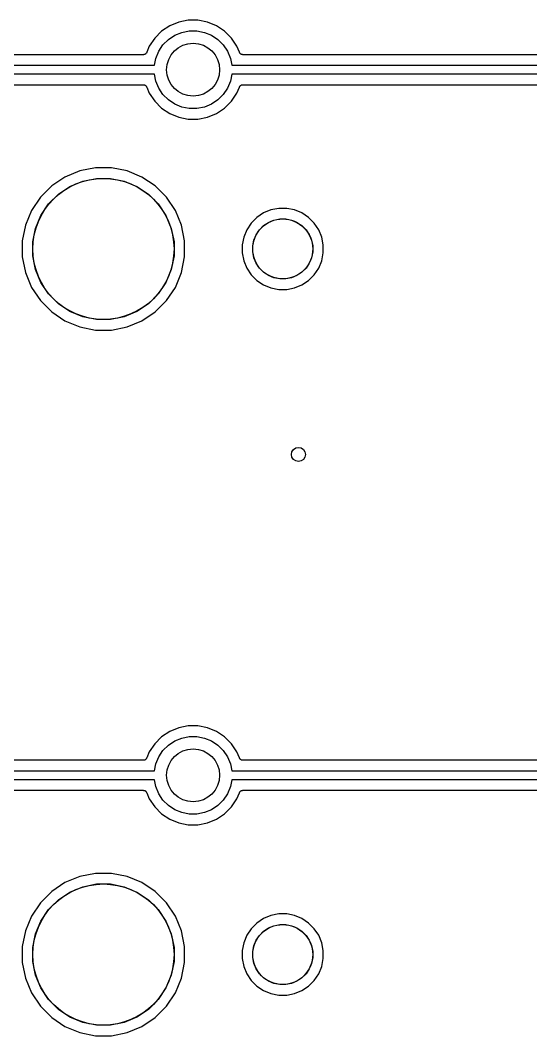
# Model space of a CAD drawing. Extents: x 13 to 148, y -136 to -18.
# Drawn here: x 87.65 to 102.11, y -107.3 to -78.52 of the extents above; entities that cross this region are included whole.
import ezdxf

# ---------------------------------------------------------------- set-up
doc = ezdxf.new("R2010")
doc.units = 0
doc.layers.add('BLACK', color=7, linetype='CONTINUOUS')

msp = doc.modelspace()

# ---------------------------------------------------------------- linework, layer by layer
at = {"layer": 'BLACK', "linetype": 'CONTINUOUS'}
for p, q in [((92.4021, -78.52), (92.1316, -78.5738)), ((92.6779, -78.52), (92.4021, -78.52)), ((92.9484, -78.5738), (92.6779, -78.52)), ((91.6476, -78.8325), (91.4526, -79.0276)), ((91.8768, -78.6793), (91.6476, -78.8325)), ((92.1316, -78.5738), (91.8768, -78.6793)), ((92.2191, -78.8623), (92.4317, -78.82)), ((92.4317, -78.82), (92.6483, -78.82)), ((92.6483, -78.82), (92.8609, -78.8623)), ((93.2031, -78.6793), (92.9484, -78.5738)), ((93.4324, -78.8325), (93.2031, -78.6793)), ((93.6274, -79.0276), (93.4324, -78.8325)), ((91.4526, -79.0276), (91.2993, -79.2569)), ((91.6856, -79.2188), (91.8388, -79.0656)), ((91.8388, -79.0656), (92.019, -78.9452)), ((92.019, -78.9452), (92.2191, -78.8623)), ((92.8609, -78.8623), (93.061, -78.9452)), ((93.061, -78.9452), (93.2412, -79.0656)), ((93.2412, -79.0656), (93.3944, -79.2188)), ((93.7807, -79.2569), (93.6274, -79.0276)), ((91.2282, -79.4285), (91.2233, -79.4375)), ((91.2286, -79.4277), (91.2282, -79.4285)), ((91.2288, -79.4271), (91.2286, -79.4276)), ((91.2286, -79.4276), (91.2286, -79.4276)), ((91.2286, -79.4276), (91.2286, -79.4277)), ((91.2993, -79.2569), (91.2288, -79.4271)), ((91.4823, -79.5991), (91.5652, -79.399)), ((91.5652, -79.399), (91.6856, -79.2188)), ((93.3944, -79.2188), (93.5148, -79.399)), ((93.5148, -79.399), (93.5977, -79.5991)), ((93.8512, -79.4271), (93.7807, -79.2569)), ((93.856, -79.4362), (93.8512, -79.4271)), ((91.1272, -79.495), (73.9528, -79.495)), ((91.1374, -79.494), (91.1272, -79.495)), ((91.1476, -79.4931), (91.1374, -79.494)), ((91.1481, -79.493), (91.1476, -79.4931)), ((91.1486, -79.4929), (91.1481, -79.493)), ((91.1584, -79.4899), (91.1486, -79.4929)), ((91.1682, -79.4871), (91.1584, -79.4899)), ((91.1686, -79.4868), (91.1682, -79.4871)), ((91.1691, -79.4867), (91.1686, -79.4868)), ((91.1782, -79.4819), (91.1691, -79.4867)), ((91.1873, -79.4771), (91.1782, -79.4819)), ((91.1876, -79.4768), (91.1873, -79.4771)), ((91.1881, -79.4766), (91.1876, -79.4768)), ((91.196, -79.4701), (91.1881, -79.4766)), ((91.204, -79.4637), (91.196, -79.4701)), ((91.2043, -79.4634), (91.204, -79.4637)), ((91.2047, -79.4631), (91.2043, -79.4634)), ((91.2112, -79.4552), (91.2047, -79.4631)), ((91.2178, -79.4473), (91.2112, -79.4552)), ((91.2181, -79.4469), (91.2178, -79.4473)), ((91.2184, -79.4465), (91.2181, -79.4469)), ((91.2233, -79.4375), (91.2184, -79.4465)), ((91.4433, -79.795), (91.4823, -79.5991)), ((93.5977, -79.5991), (93.6367, -79.795)), ((93.8608, -79.4452), (93.856, -79.4362)), ((93.8611, -79.4456), (93.8608, -79.4452)), ((93.8613, -79.446), (93.8611, -79.4456)), ((93.8678, -79.454), (93.8613, -79.446)), ((93.8742, -79.462), (93.8678, -79.454)), ((93.8746, -79.4623), (93.8742, -79.462)), ((93.8749, -79.4626), (93.8746, -79.4623)), ((93.8828, -79.4692), (93.8749, -79.4626)), ((93.8907, -79.4758), (93.8828, -79.4692)), ((93.8911, -79.476), (93.8907, -79.4758)), ((93.8915, -79.4763), (93.8911, -79.476)), ((93.9005, -79.4812), (93.8915, -79.4763)), ((93.9095, -79.4861), (93.9005, -79.4812)), ((93.9099, -79.4863), (93.9095, -79.4861)), ((93.9104, -79.4865), (93.9099, -79.4863)), ((93.9201, -79.4895), (93.9104, -79.4865)), ((93.9299, -79.4926), (93.9201, -79.4895)), ((93.9304, -79.4926), (93.9299, -79.4926)), ((93.9309, -79.4928), (93.9304, -79.4926)), ((93.941, -79.4938), (93.9309, -79.4928)), ((93.9513, -79.495), (93.941, -79.4938)), ((93.9522, -79.495), (93.9513, -79.495)), ((93.9523, -79.495), (93.9522, -79.495)), ((93.9522, -79.495), (93.9522, -79.495)), ((93.9528, -79.495), (93.9523, -79.495)), ((111.127, -79.495), (93.9528, -79.495)), ((73.6367, -79.795), (91.4433, -79.795)), ((93.6367, -79.795), (111.443, -79.795)), ((91.4433, -80.045), (73.6367, -80.045)), ((91.4823, -80.2409), (91.4433, -80.045)), ((91.5652, -80.441), (91.4823, -80.2409)), ((93.5977, -80.2409), (93.5148, -80.441)), ((93.6367, -80.045), (93.5977, -80.2409)), ((111.443, -80.045), (93.6367, -80.045)), ((73.9528, -80.345), (91.1272, -80.345)), ((91.1272, -80.345), (91.1277, -80.345)), ((91.1277, -80.345), (91.1278, -80.345)), ((91.1278, -80.345), (91.1278, -80.345)), ((91.1278, -80.345), (91.1287, -80.345)), ((91.1287, -80.345), (91.1389, -80.3462)), ((91.1389, -80.3462), (91.1491, -80.3472)), ((91.1491, -80.3472), (91.1496, -80.3473)), ((91.1496, -80.3473), (91.1501, -80.3474)), ((91.1501, -80.3474), (91.1599, -80.3505)), ((91.1599, -80.3505), (91.1696, -80.3535)), ((91.1696, -80.3535), (91.1701, -80.3537)), ((91.1701, -80.3537), (91.1705, -80.3539)), ((91.1705, -80.3539), (91.1795, -80.3588)), ((91.1795, -80.3588), (91.1885, -80.3637)), ((91.1885, -80.3637), (91.1889, -80.364)), ((91.1889, -80.364), (91.1893, -80.3642)), ((91.1893, -80.3642), (91.1972, -80.3708)), ((91.1972, -80.3708), (91.2051, -80.3774)), ((91.2051, -80.3774), (91.2054, -80.3777)), ((91.2054, -80.3777), (91.2058, -80.378)), ((91.2058, -80.378), (91.2122, -80.386)), ((91.2122, -80.386), (91.2187, -80.394)), ((91.2187, -80.394), (91.2189, -80.3944)), ((91.2189, -80.3944), (91.2192, -80.3948)), ((91.2192, -80.3948), (91.224, -80.4038)), ((91.224, -80.4038), (91.2288, -80.4129)), ((91.2288, -80.4129), (91.2993, -80.5831)), ((91.2993, -80.5831), (91.4526, -80.8124)), ((91.6856, -80.6212), (91.5652, -80.441)), ((93.5148, -80.441), (93.3944, -80.6212)), ((93.6274, -80.8124), (93.7807, -80.5832)), ((93.7807, -80.5832), (93.8512, -80.4129)), ((93.8512, -80.4129), (93.8514, -80.4124)), ((93.8514, -80.4123), (93.8518, -80.4115)), ((93.8514, -80.4124), (93.8514, -80.4123)), ((93.8514, -80.4124), (93.8514, -80.4124)), ((93.8518, -80.4115), (93.8567, -80.4025)), ((93.8567, -80.4025), (93.8616, -80.3935)), ((93.8616, -80.3935), (93.8619, -80.3931)), ((93.8619, -80.3931), (93.8622, -80.3927)), ((93.8622, -80.3927), (93.8687, -80.3849)), ((93.8687, -80.3849), (93.8753, -80.3769)), ((93.8753, -80.3769), (93.8757, -80.3766)), ((93.8757, -80.3766), (93.876, -80.3763)), ((93.876, -80.3763), (93.8839, -80.3699)), ((93.8839, -80.3699), (93.8919, -80.3634)), ((93.8919, -80.3634), (93.8924, -80.3632)), ((93.8924, -80.3632), (93.8927, -80.3629)), ((93.8927, -80.3629), (93.9018, -80.3581)), ((93.9018, -80.3581), (93.9109, -80.3533)), ((93.9109, -80.3533), (93.9113, -80.3532)), ((93.9113, -80.3532), (93.9118, -80.3529)), ((93.9118, -80.3529), (93.9216, -80.3501)), ((93.9216, -80.3501), (93.9314, -80.3471)), ((93.9314, -80.3471), (93.9319, -80.347)), ((93.9319, -80.347), (93.9324, -80.3469)), ((93.9324, -80.3469), (93.9425, -80.346)), ((93.9425, -80.346), (93.9528, -80.345)), ((93.9528, -80.345), (111.127, -80.345)), ((91.4526, -80.8124), (91.6476, -81.0074)), ((91.8388, -80.7744), (91.6856, -80.6212)), ((92.019, -80.8948), (91.8388, -80.7744)), ((93.2412, -80.7744), (93.061, -80.8948)), ((93.3944, -80.6212), (93.2412, -80.7744)), ((93.4324, -81.0074), (93.6274, -80.8124)), ((91.6476, -81.0074), (91.8768, -81.1607)), ((92.2191, -80.9777), (92.019, -80.8948)), ((92.4317, -81.02), (92.2191, -80.9777)), ((92.6483, -81.02), (92.4317, -81.02)), ((92.8609, -80.9777), (92.6483, -81.02)), ((93.061, -80.8948), (92.8609, -80.9777)), ((93.2031, -81.1607), (93.4324, -81.0074)), ((91.8768, -81.1607), (92.1316, -81.2662)), ((92.1316, -81.2662), (92.4021, -81.32)), ((92.4021, -81.32), (92.6779, -81.32)), ((92.6779, -81.32), (92.9484, -81.2662)), ((92.9484, -81.2662), (93.2031, -81.1607)), ((89.3291, -82.7884), (88.9105, -82.9618)), ((89.7735, -82.7), (89.3291, -82.7884)), ((90.2265, -82.7), (89.7735, -82.7)), ((90.6709, -82.7884), (90.2265, -82.7)), ((91.0895, -82.9618), (90.6709, -82.7884)), ((88.9105, -82.9618), (88.5338, -83.2135)), ((89.0526, -83.2276), (89.4166, -83.0769)), ((89.4166, -83.0769), (89.803, -83)), ((89.803, -83), (90.197, -83)), ((90.197, -83), (90.5834, -83.0769)), ((90.5834, -83.0769), (90.9474, -83.2276)), ((91.4662, -83.2135), (91.0895, -82.9618)), ((88.5338, -83.2135), (88.2135, -83.5338)), ((88.4465, -83.7251), (88.7251, -83.4465)), ((88.7251, -83.4465), (89.0526, -83.2276)), ((90.9474, -83.2276), (91.2749, -83.4465)), ((91.2749, -83.4465), (91.5535, -83.7251)), ((91.7865, -83.5338), (91.4662, -83.2135)), ((88.2135, -83.5338), (87.9618, -83.9105)), ((88.2276, -84.0526), (88.4465, -83.7251)), ((91.5535, -83.7251), (91.7724, -84.0526)), ((92.0382, -83.9105), (91.7865, -83.5338)), ((87.9618, -83.9105), (87.7884, -84.3291)), ((92.2116, -84.3291), (92.0382, -83.9105)), ((94.5353, -83.9809), (94.3469, -84.1067)), ((94.7446, -83.8942), (94.5353, -83.9809)), ((94.9667, -83.85), (94.7446, -83.8942)), ((95.1933, -83.85), (94.9667, -83.85)), ((95.4154, -83.8942), (95.1933, -83.85)), ((95.6247, -83.9809), (95.4154, -83.8942)), ((95.8131, -84.1067), (95.6247, -83.9809)), ((88.0769, -84.4166), (88.2276, -84.0526)), ((91.7724, -84.0526), (91.9231, -84.4166)), ((94.1867, -84.2669), (94.0609, -84.4553)), ((94.3469, -84.1067), (94.1867, -84.2669)), ((94.5382, -84.3398), (94.6774, -84.2467)), ((94.6774, -84.2467), (94.8321, -84.1827)), ((94.8321, -84.1827), (94.9963, -84.15)), ((94.9963, -84.15), (95.1637, -84.15)), ((95.1637, -84.15), (95.3279, -84.1827)), ((95.3279, -84.1827), (95.4826, -84.2467)), ((95.4826, -84.2467), (95.6218, -84.3398)), ((95.9733, -84.2669), (95.8131, -84.1067)), ((96.0991, -84.4553), (95.9733, -84.2669)), ((87.7884, -84.3291), (87.7, -84.7735)), ((88, -84.803), (88.0769, -84.4166)), ((91.9231, -84.4166), (92, -84.803)), ((92.3, -84.7735), (92.2116, -84.3291)), ((94.0609, -84.4553), (93.9742, -84.6646)), ((94.2627, -84.7521), (94.3267, -84.5974)), ((94.3267, -84.5974), (94.4198, -84.4582)), ((94.4198, -84.4582), (94.5382, -84.3398)), ((95.6218, -84.3398), (95.7402, -84.4582)), ((95.7402, -84.4582), (95.8333, -84.5974)), ((95.8333, -84.5974), (95.8973, -84.7521)), ((96.1858, -84.6646), (96.0991, -84.4553)), ((87.7, -84.7735), (87.7, -85.2265)), ((88, -85.197), (88, -84.803)), ((92, -84.803), (92, -85.197)), ((92.3, -85.2265), (92.3, -84.7735)), ((93.9742, -84.6646), (93.93, -84.8867)), ((93.93, -84.8867), (93.93, -85.1133)), ((94.23, -84.9163), (94.2627, -84.7521)), ((95.8973, -84.7521), (95.93, -84.9163)), ((96.23, -84.8867), (96.1858, -84.6646)), ((96.23, -85.1133), (96.23, -84.8867)), ((93.93, -85.1133), (93.9742, -85.3354)), ((94.23, -85.0837), (94.23, -84.9163)), ((94.2627, -85.2479), (94.23, -85.0837)), ((95.93, -85.0837), (95.8973, -85.2479)), ((95.93, -84.9163), (95.93, -85.0837)), ((96.1858, -85.3354), (96.23, -85.1133)), ((87.7, -85.2265), (87.7884, -85.6709)), ((88.0769, -85.5834), (88, -85.197)), ((92, -85.197), (91.9231, -85.5834)), ((92.2116, -85.6709), (92.3, -85.2265)), ((93.9742, -85.3354), (94.0609, -85.5447)), ((94.3267, -85.4026), (94.2627, -85.2479)), ((94.4198, -85.5418), (94.3267, -85.4026)), ((95.8333, -85.4026), (95.7402, -85.5418)), ((95.8973, -85.2479), (95.8333, -85.4026)), ((96.0991, -85.5447), (96.1858, -85.3354)), ((87.7884, -85.6709), (87.9618, -86.0895)), ((88.2276, -85.9474), (88.0769, -85.5834)), ((91.9231, -85.5834), (91.7724, -85.9474)), ((92.0382, -86.0895), (92.2116, -85.6709)), ((94.0609, -85.5447), (94.1867, -85.7331)), ((94.1867, -85.7331), (94.3469, -85.8933)), ((94.5382, -85.6602), (94.4198, -85.5418)), ((94.6774, -85.7533), (94.5382, -85.6602)), ((94.8321, -85.8173), (94.6774, -85.7533)), ((95.4826, -85.7533), (95.3279, -85.8173)), ((95.6218, -85.6602), (95.4826, -85.7533)), ((95.7402, -85.5418), (95.6218, -85.6602)), ((95.8131, -85.8933), (95.9733, -85.7331)), ((95.9733, -85.7331), (96.0991, -85.5447)), ((88.4465, -86.2749), (88.2276, -85.9474)), ((91.7724, -85.9474), (91.5535, -86.2749)), ((94.3469, -85.8933), (94.5353, -86.0191)), ((94.5353, -86.0191), (94.7446, -86.1058)), ((94.9963, -85.85), (94.8321, -85.8173)), ((95.1637, -85.85), (94.9963, -85.85)), ((95.3279, -85.8173), (95.1637, -85.85)), ((95.4154, -86.1058), (95.6247, -86.0191)), ((95.6247, -86.0191), (95.8131, -85.8933)), ((87.9618, -86.0895), (88.2135, -86.4662)), ((88.7251, -86.5535), (88.4465, -86.2749)), ((91.5535, -86.2749), (91.2749, -86.5535)), ((91.7865, -86.4662), (92.0382, -86.0895)), ((94.7446, -86.1058), (94.9667, -86.15)), ((94.9667, -86.15), (95.1933, -86.15)), ((95.1933, -86.15), (95.4154, -86.1058)), ((88.2135, -86.4662), (88.5338, -86.7865)), ((89.0526, -86.7724), (88.7251, -86.5535)), ((91.2749, -86.5535), (90.9474, -86.7724)), ((91.4662, -86.7865), (91.7865, -86.4662)), ((88.5338, -86.7865), (88.9105, -87.0382)), ((89.4166, -86.9231), (89.0526, -86.7724)), ((90.9474, -86.7724), (90.5834, -86.9231)), ((91.0895, -87.0382), (91.4662, -86.7865)), ((88.9105, -87.0382), (89.3291, -87.2116)), ((89.803, -87), (89.4166, -86.9231)), ((90.197, -87), (89.803, -87)), ((90.5834, -86.9231), (90.197, -87)), ((90.6709, -87.2116), (91.0895, -87.0382)), ((89.3291, -87.2116), (89.7735, -87.3)), ((89.7735, -87.3), (90.2265, -87.3)), ((90.2265, -87.3), (90.6709, -87.2116)), ((91.8768, -98.6793), (91.6476, -98.8325)), ((92.1316, -98.5738), (91.8768, -98.6793)), ((92.4021, -98.52), (92.1316, -98.5738)), ((92.6779, -98.52), (92.4021, -98.52)), ((92.9484, -98.5738), (92.6779, -98.52)), ((93.2031, -98.6793), (92.9484, -98.5738)), ((93.4324, -98.8325), (93.2031, -98.6793)), ((91.6476, -98.8325), (91.4526, -99.0276)), ((91.8388, -99.0656), (92.019, -98.9452)), ((92.019, -98.9452), (92.2191, -98.8623)), ((92.2191, -98.8623), (92.4317, -98.82)), ((92.4317, -98.82), (92.6483, -98.82)), ((92.6483, -98.82), (92.8609, -98.8623)), ((92.8609, -98.8623), (93.061, -98.9452)), ((93.061, -98.9452), (93.2412, -99.0656)), ((93.6274, -99.0276), (93.4324, -98.8325)), ((91.2993, -99.2569), (91.2288, -99.4271)), ((91.4526, -99.0276), (91.2993, -99.2569)), ((91.5652, -99.399), (91.6856, -99.2188)), ((91.6856, -99.2188), (91.8388, -99.0656)), ((93.2412, -99.0656), (93.3944, -99.2188)), ((93.3944, -99.2188), (93.5148, -99.399)), ((93.7807, -99.2569), (93.6274, -99.0276)), ((93.8512, -99.4271), (93.7807, -99.2569)), ((91.1272, -99.495), (73.9528, -99.495)), ((91.1374, -99.494), (91.1272, -99.495)), ((91.1476, -99.4931), (91.1374, -99.494)), ((91.1481, -99.493), (91.1476, -99.4931)), ((91.1486, -99.4929), (91.1481, -99.493)), ((91.1584, -99.4899), (91.1486, -99.4929)), ((91.1682, -99.4871), (91.1584, -99.4899)), ((91.1686, -99.4868), (91.1682, -99.4871)), ((91.1691, -99.4867), (91.1686, -99.4868)), ((91.1782, -99.4819), (91.1691, -99.4867)), ((91.1873, -99.4771), (91.1782, -99.4819)), ((91.1876, -99.4768), (91.1873, -99.4771)), ((91.1881, -99.4766), (91.1876, -99.4768)), ((91.196, -99.4701), (91.1881, -99.4766)), ((91.204, -99.4637), (91.196, -99.4701)), ((91.2043, -99.4634), (91.204, -99.4637)), ((91.2047, -99.4631), (91.2043, -99.4634)), ((91.2112, -99.4552), (91.2047, -99.4631)), ((91.2178, -99.4473), (91.2112, -99.4552)), ((91.2181, -99.4469), (91.2178, -99.4473)), ((91.2184, -99.4465), (91.2181, -99.4469)), ((91.2233, -99.4375), (91.2184, -99.4465)), ((91.2282, -99.4285), (91.2233, -99.4375)), ((91.2286, -99.4277), (91.2282, -99.4285)), ((91.2288, -99.4271), (91.2286, -99.4276)), ((91.2286, -99.4276), (91.2286, -99.4276)), ((91.2286, -99.4276), (91.2286, -99.4277)), ((91.4823, -99.5991), (91.5652, -99.399)), ((93.5148, -99.399), (93.5977, -99.5991)), ((93.856, -99.4362), (93.8512, -99.4271)), ((93.8608, -99.4452), (93.856, -99.4362)), ((93.8611, -99.4456), (93.8608, -99.4452)), ((93.8613, -99.446), (93.8611, -99.4456)), ((93.8678, -99.454), (93.8613, -99.446)), ((93.8742, -99.462), (93.8678, -99.454)), ((93.8746, -99.4623), (93.8742, -99.462)), ((93.8749, -99.4626), (93.8746, -99.4623)), ((93.8828, -99.4692), (93.8749, -99.4626)), ((93.8907, -99.4758), (93.8828, -99.4692)), ((93.8911, -99.476), (93.8907, -99.4758)), ((93.8915, -99.4763), (93.8911, -99.476)), ((93.9005, -99.4812), (93.8915, -99.4763)), ((93.9095, -99.4861), (93.9005, -99.4812)), ((93.9099, -99.4863), (93.9095, -99.4861)), ((93.9104, -99.4865), (93.9099, -99.4863)), ((93.9201, -99.4895), (93.9104, -99.4865)), ((93.9299, -99.4926), (93.9201, -99.4895)), ((93.9304, -99.4926), (93.9299, -99.4926)), ((93.9309, -99.4928), (93.9304, -99.4926)), ((93.941, -99.4938), (93.9309, -99.4928)), ((93.9513, -99.495), (93.941, -99.4938)), ((93.9522, -99.495), (93.9513, -99.495)), ((93.9523, -99.495), (93.9522, -99.495)), ((93.9522, -99.495), (93.9522, -99.495)), ((93.9528, -99.495), (93.9523, -99.495)), ((111.127, -99.495), (93.9528, -99.495)), ((73.6367, -99.795), (91.4433, -99.795)), ((91.4433, -99.795), (91.4823, -99.5991)), ((93.5977, -99.5991), (93.6367, -99.795)), ((93.6367, -99.795), (111.443, -99.795)), ((91.4433, -100.045), (73.6367, -100.045)), ((91.4823, -100.241), (91.4433, -100.045)), ((93.6367, -100.045), (93.5977, -100.241)), ((111.443, -100.045), (93.6367, -100.045)), ((73.9528, -100.345), (91.1272, -100.345)), ((91.1272, -100.345), (91.1277, -100.345)), ((91.1277, -100.345), (91.1278, -100.345)), ((91.1278, -100.345), (91.1278, -100.345)), ((91.1278, -100.345), (91.1287, -100.345)), ((91.1287, -100.345), (91.1389, -100.346)), ((91.1389, -100.346), (91.1491, -100.347)), ((91.1491, -100.347), (91.1496, -100.347)), ((91.1496, -100.347), (91.1501, -100.347)), ((91.1501, -100.347), (91.1599, -100.351)), ((91.1599, -100.351), (91.1696, -100.354)), ((91.1696, -100.354), (91.1701, -100.354)), ((91.1701, -100.354), (91.1705, -100.354)), ((91.1705, -100.354), (91.1795, -100.359)), ((91.1795, -100.359), (91.1885, -100.364)), ((91.1885, -100.364), (91.1889, -100.364)), ((91.1889, -100.364), (91.1893, -100.364)), ((91.1893, -100.364), (91.1972, -100.371)), ((91.1972, -100.371), (91.2051, -100.377)), ((91.2051, -100.377), (91.2054, -100.378)), ((91.2054, -100.378), (91.2058, -100.378)), ((91.2058, -100.378), (91.2122, -100.386)), ((91.2122, -100.386), (91.2187, -100.394)), ((91.2187, -100.394), (91.2189, -100.394)), ((91.2189, -100.394), (91.2192, -100.395)), ((91.2192, -100.395), (91.224, -100.404)), ((91.224, -100.404), (91.2288, -100.413)), ((91.2288, -100.413), (91.2993, -100.583)), ((91.5652, -100.441), (91.4823, -100.241)), ((91.6856, -100.621), (91.5652, -100.441)), ((93.5148, -100.441), (93.3944, -100.621)), ((93.5977, -100.241), (93.5148, -100.441)), ((93.7807, -100.583), (93.8512, -100.413)), ((93.8512, -100.413), (93.8514, -100.412)), ((93.8514, -100.412), (93.8518, -100.411)), ((93.8514, -100.412), (93.8514, -100.412)), ((93.8514, -100.412), (93.8514, -100.412)), ((93.8518, -100.411), (93.8567, -100.403)), ((93.8567, -100.403), (93.8616, -100.393)), ((93.8616, -100.393), (93.8619, -100.393)), ((93.8619, -100.393), (93.8622, -100.393)), ((93.8622, -100.393), (93.8687, -100.385)), ((93.8687, -100.385), (93.8753, -100.377)), ((93.8753, -100.377), (93.8757, -100.377)), ((93.8757, -100.377), (93.876, -100.376)), ((93.876, -100.376), (93.8839, -100.37)), ((93.8839, -100.37), (93.8919, -100.363)), ((93.8919, -100.363), (93.8924, -100.363)), ((93.8924, -100.363), (93.8927, -100.363)), ((93.8927, -100.363), (93.9018, -100.358)), ((93.9018, -100.358), (93.9109, -100.353)), ((93.9109, -100.353), (93.9113, -100.353)), ((93.9113, -100.353), (93.9118, -100.353)), ((93.9118, -100.353), (93.9216, -100.35)), ((93.9216, -100.35), (93.9314, -100.347)), ((93.9314, -100.347), (93.9319, -100.347)), ((93.9319, -100.347), (93.9324, -100.347)), ((93.9324, -100.347), (93.9425, -100.346)), ((93.9425, -100.346), (93.9528, -100.345)), ((93.9528, -100.345), (111.127, -100.345)), ((91.2993, -100.583), (91.4526, -100.812)), ((91.8388, -100.774), (91.6856, -100.621)), ((93.3944, -100.621), (93.2412, -100.774)), ((93.6274, -100.812), (93.7807, -100.583)), ((91.4526, -100.812), (91.6476, -101.007)), ((91.6476, -101.007), (91.8768, -101.161)), ((92.019, -100.895), (91.8388, -100.774)), ((92.2191, -100.978), (92.019, -100.895)), ((92.4317, -101.02), (92.2191, -100.978)), ((92.8609, -100.978), (92.6483, -101.02)), ((93.061, -100.895), (92.8609, -100.978)), ((93.2412, -100.774), (93.061, -100.895)), ((93.2031, -101.161), (93.4324, -101.007)), ((93.4324, -101.007), (93.6274, -100.812)), ((91.8768, -101.161), (92.1316, -101.266)), ((92.1316, -101.266), (92.4021, -101.32)), ((92.6483, -101.02), (92.4317, -101.02)), ((92.6779, -101.32), (92.9484, -101.266)), ((92.9484, -101.266), (93.2031, -101.161)), ((92.4021, -101.32), (92.6779, -101.32)), ((89.7735, -102.7), (89.3291, -102.788)), ((90.2265, -102.7), (89.7735, -102.7)), ((90.6709, -102.788), (90.2265, -102.7)), ((88.9105, -102.962), (88.5338, -103.213)), ((89.3291, -102.788), (88.9105, -102.962)), ((89.4166, -103.077), (89.803, -103)), ((89.803, -103), (90.197, -103)), ((90.197, -103), (90.5834, -103.077)), ((91.0895, -102.962), (90.6709, -102.788)), ((91.4662, -103.213), (91.0895, -102.962)), ((88.5338, -103.213), (88.2135, -103.534)), ((88.7251, -103.446), (89.0526, -103.228)), ((89.0526, -103.228), (89.4166, -103.077)), ((90.5834, -103.077), (90.9474, -103.228)), ((90.9474, -103.228), (91.2749, -103.446)), ((91.7865, -103.534), (91.4662, -103.213)), ((88.2135, -103.534), (87.9618, -103.911)), ((88.4465, -103.725), (88.7251, -103.446)), ((91.2749, -103.446), (91.5535, -103.725)), ((92.0382, -103.911), (91.7865, -103.534)), ((88.2276, -104.053), (88.4465, -103.725)), ((91.5535, -103.725), (91.7724, -104.053)), ((94.7446, -103.894), (94.5353, -103.981)), ((94.9667, -103.85), (94.7446, -103.894)), ((95.1933, -103.85), (94.9667, -103.85)), ((95.4154, -103.894), (95.1933, -103.85)), ((95.6247, -103.981), (95.4154, -103.894)), ((87.9618, -103.911), (87.7884, -104.329)), ((88.0769, -104.417), (88.2276, -104.053)), ((91.7724, -104.053), (91.9231, -104.417)), ((92.2116, -104.329), (92.0382, -103.911)), ((94.3469, -104.107), (94.1867, -104.267)), ((94.5353, -103.981), (94.3469, -104.107)), ((94.6774, -104.247), (94.8321, -104.183)), ((94.8321, -104.183), (94.9963, -104.15)), ((94.9963, -104.15), (95.1637, -104.15)), ((95.1637, -104.15), (95.3279, -104.183)), ((95.3279, -104.183), (95.4826, -104.247)), ((95.8131, -104.107), (95.6247, -103.981)), ((95.9733, -104.267), (95.8131, -104.107)), ((87.7884, -104.329), (87.7, -104.773)), ((88, -104.803), (88.0769, -104.417)), ((91.9231, -104.417), (92, -104.803)), ((92.3, -104.773), (92.2116, -104.329)), ((94.0609, -104.455), (93.9742, -104.665)), ((94.1867, -104.267), (94.0609, -104.455)), ((94.3267, -104.597), (94.4198, -104.458)), ((94.4198, -104.458), (94.5382, -104.34)), ((94.5382, -104.34), (94.6774, -104.247)), ((95.4826, -104.247), (95.6218, -104.34)), ((95.6218, -104.34), (95.7402, -104.458)), ((95.7402, -104.458), (95.8333, -104.597)), ((96.0991, -104.455), (95.9733, -104.267)), ((96.1858, -104.665), (96.0991, -104.455)), ((93.9742, -104.665), (93.93, -104.887)), ((94.23, -104.916), (94.2627, -104.752)), ((94.2627, -104.752), (94.3267, -104.597)), ((95.8333, -104.597), (95.8973, -104.752)), ((95.8973, -104.752), (95.93, -104.916)), ((96.23, -104.887), (96.1858, -104.665)), ((87.7, -104.773), (87.7, -105.227)), ((88, -105.197), (88, -104.803)), ((92, -104.803), (92, -105.197)), ((92.3, -105.227), (92.3, -104.773)), ((93.93, -104.887), (93.93, -105.113)), ((94.23, -105.084), (94.23, -104.916)), ((95.93, -104.916), (95.93, -105.084)), ((96.23, -105.113), (96.23, -104.887)), ((87.7, -105.227), (87.7884, -105.671)), ((88.0769, -105.583), (88, -105.197)), ((92, -105.197), (91.9231, -105.583)), ((92.2116, -105.671), (92.3, -105.227)), ((93.93, -105.113), (93.9742, -105.335)), ((94.2627, -105.248), (94.23, -105.084)), ((94.3267, -105.403), (94.2627, -105.248)), ((95.8973, -105.248), (95.8333, -105.403)), ((95.93, -105.084), (95.8973, -105.248)), ((96.1858, -105.335), (96.23, -105.113)), ((88.2276, -105.947), (88.0769, -105.583)), ((91.9231, -105.583), (91.7724, -105.947)), ((93.9742, -105.335), (94.0609, -105.545)), ((94.0609, -105.545), (94.1867, -105.733)), ((94.4198, -105.542), (94.3267, -105.403)), ((94.5382, -105.66), (94.4198, -105.542)), ((95.7402, -105.542), (95.6218, -105.66)), ((95.8333, -105.403), (95.7402, -105.542)), ((95.9733, -105.733), (96.0991, -105.545)), ((96.0991, -105.545), (96.1858, -105.335)), ((87.7884, -105.671), (87.9618, -106.089)), ((92.0382, -106.089), (92.2116, -105.671)), ((94.1867, -105.733), (94.3469, -105.893)), ((94.3469, -105.893), (94.5353, -106.019)), ((94.6774, -105.753), (94.5382, -105.66)), ((94.8321, -105.817), (94.6774, -105.753)), ((94.9963, -105.85), (94.8321, -105.817)), ((95.1637, -105.85), (94.9963, -105.85)), ((95.3279, -105.817), (95.1637, -105.85)), ((95.4826, -105.753), (95.3279, -105.817)), ((95.6218, -105.66), (95.4826, -105.753)), ((95.6247, -106.019), (95.8131, -105.893)), ((95.8131, -105.893), (95.9733, -105.733)), ((87.9618, -106.089), (88.2135, -106.466)), ((88.4465, -106.275), (88.2276, -105.947)), ((91.7724, -105.947), (91.5535, -106.275)), ((91.7865, -106.466), (92.0382, -106.089)), ((94.5353, -106.019), (94.7446, -106.106)), ((94.7446, -106.106), (94.9667, -106.15)), ((94.9667, -106.15), (95.1933, -106.15)), ((95.1933, -106.15), (95.4154, -106.106)), ((95.4154, -106.106), (95.6247, -106.019)), ((88.2135, -106.466), (88.5338, -106.787)), ((88.7251, -106.554), (88.4465, -106.275)), ((91.5535, -106.275), (91.2749, -106.554)), ((91.4662, -106.787), (91.7865, -106.466)), ((89.0526, -106.772), (88.7251, -106.554)), ((89.4166, -106.923), (89.0526, -106.772)), ((90.9474, -106.772), (90.5834, -106.923)), ((91.2749, -106.554), (90.9474, -106.772)), ((88.5338, -106.787), (88.9105, -107.038)), ((88.9105, -107.038), (89.3291, -107.212)), ((89.803, -107), (89.4166, -106.923)), ((90.197, -107), (89.803, -107)), ((90.5834, -106.923), (90.197, -107)), ((90.6709, -107.212), (91.0895, -107.038)), ((91.0895, -107.038), (91.4662, -106.787)), ((89.3291, -107.212), (89.7735, -107.3)), ((89.7735, -107.3), (90.2265, -107.3)), ((90.2265, -107.3), (90.6709, -107.212))]:
    msp.add_line(p, q, dxfattribs=at)
at = {"layer": 'BLACK'}
for centre, radius in [((92.54, -79.92), 0.75), ((92.54, -79.92), 0.75), ((90, -85), 2), ((90, -85), 2), ((95.08, -85), 0.85), ((95.08, -85), 0.85), ((95.525, -90.825), 0.2), ((92.54, -99.92), 0.75), ((92.54, -99.92), 0.75), ((90, -105), 2), ((90, -105), 2), ((95.08, -105), 0.85), ((95.08, -105), 0.85)]:
    msp.add_circle(centre, radius, dxfattribs=at)

doc.saveas('drawing.dxf')
